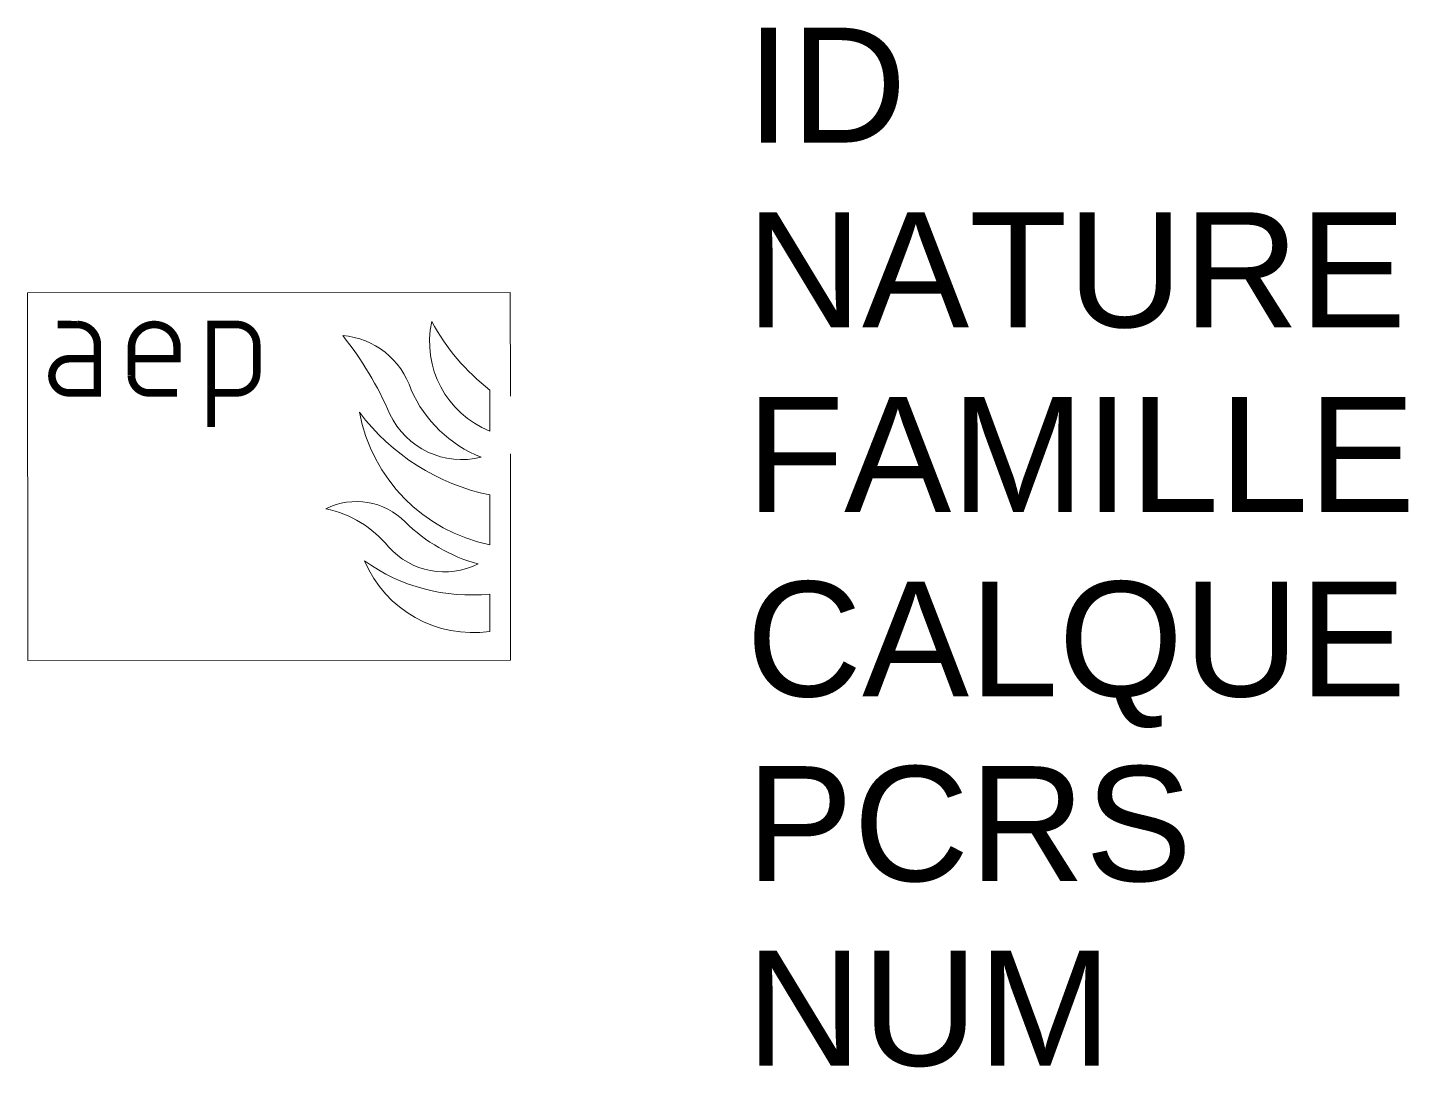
# Model space of a CAD drawing. Header units: metres. Extents: x 0 to 2.4, y -0.71 to 1.1.
import ezdxf

# ---------------------------------------------------------------- set-up
doc = ezdxf.new("R2010")
doc.units = ezdxf.units.M
doc.linetypes.add('Socle_Continu', pattern=[2.5, 2.5, 0])
doc.layers.add('EAUPO_SCS', color=140, linetype='Socle_Continu', lineweight=13)
doc.styles.get("Standard").update_dxf_attribs({"font": 'arial.ttf'})

msp = doc.modelspace()

# ---------------------------------------------------------------- linework, layer by layer
at = {"layer": 'EAUPO_SCS', "linetype": 'Socle_Continu', "flags": 128}
msp.add_lwpolyline([(0.8399, 0.0004), (0, -0.0002), (-0.0004, 0.6397), (0.8394, 0.6402)], close=True, dxfattribs=at)
at = {"layer": 'EAUPO_SCS', "linetype": 'Socle_Continu', "const_width": 0.0132, "flags": 128}
for points in [[(0.0863, 0.5846, -0.408207), (0.1209, 0.5497), (0.1209, 0.4657), (0.0715, 0.4657, -1.002527), (0.0715, 0.5249)], [(0.2595, 0.4657), (0.2101, 0.4657, -0.408864), (0.1803, 0.4953), (0.1803, 0.545, -0.99952), (0.2595, 0.545), (0.2595, 0.5252), (0.1803, 0.5252)], [(0.319, 0.4063), (0.319, 0.5846), (0.3634, 0.5846, -0.410969), (0.3982, 0.5497), (0.3982, 0.5003, -0.406349), (0.3634, 0.4657), (0.319, 0.4657)]]:
    msp.add_lwpolyline(points, format="xyb", dxfattribs=at)
for points in [[(0.0517, 0.5846), (0.0863, 0.5843)], [(0.1209, 0.5252), (0.0715, 0.5252)]]:
    msp.add_lwpolyline(points, dxfattribs=at)
at = {"layer": 'EAUPO_SCS', "linetype": 'Socle_Continu', "flags": 128}
for points in [[(0.8038, 0.4705, -0.103995), (0.7027, 0.5897, 0.364572), (0.8038, 0.399), (0.8038, 0.4705)], [(0.7889, 0.3537, -0.196315), (0.6667, 0.4711, 0.302771), (0.5478, 0.5653, -0.066776), (0.6299, 0.4288, 0.359193), (0.7889, 0.3537)], [(0.8038, 0.288, -0.182354), (0.5769, 0.4319, 0.304591), (0.8038, 0.2012), (0.8038, 0.288)], [(0.7835, 0.1679, -0.127976), (0.6564, 0.2411, 0.325176), (0.5186, 0.264, -0.168604), (0.6277, 0.198, 0.340764), (0.7835, 0.1679)], [(0.8038, 0.1156, -0.18252), (0.5859, 0.1732, 0.341805), (0.8038, 0.0507), (0.8038, 0.1156)]]:
    msp.add_lwpolyline(points, format="xyb", close=True, dxfattribs=at)

# ---------------------------------------------------------------- texts
at = {"layer": 'EAUPO_SCS', "linetype": 'Socle_Continu', "flags": 9}
for tag, p, s in [('ID', (1.2497, 0.9012), 'AP_0008'), ('NATURE', (1.2497, 0.5799), 'Bouche incendie rectangulaire'), ('FAMILLE', (1.2497, 0.2586), 'Eau potable'), ('CALQUE', (1.2497, -0.0626), 'EAUPO_SCS'), ('PCRS', (1.2497, -0.3839), 'AffleurantSymbole'), ('NUM', (1.2497, -0.7052), '000')]:
    msp.add_attdef(tag, p, s, height=0.2, dxfattribs=at)

doc.saveas('drawing.dxf')
